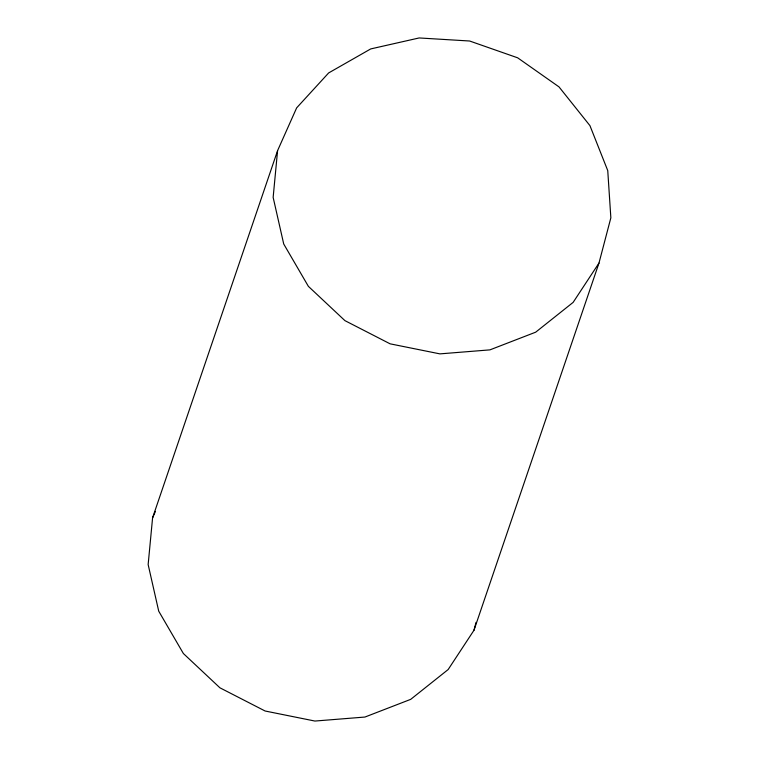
<?xml version="1.0" encoding="UTF-8"?>
<svg xmlns="http://www.w3.org/2000/svg" width="759" height="759" viewBox="0 0 759 759"><rect width="100%" height="100%" fill="white"/><g stroke="black" fill="none" stroke-linecap="round" stroke-linejoin="round"><path stroke-width="1.14" d="M152.587 517.799L148.147 564.563L158.726 611.185L183.374 653.518L219.92 687.806L265.109 711.003L314.919 721.05L364.937 717.046L410.704 699.352L448.161 669.542L473.977 630.264L598.974 263.088L610.853 217.824L607.75 170.604L589.933 125.624L558.994 86.877L517.666 57.817L469.631 41.005L419.148 37.95L370.724 48.918L328.638 72.94L296.646 107.873L277.585 150.624L152.587 517.799L155.443 511.386M277.585 150.624L273.145 197.387L283.724 244.009L308.372 286.342L344.918 320.63L390.107 343.827L439.916 353.874L489.934 349.871L535.693 332.176L573.149 302.367L598.974 263.088M473.977 630.264L476.054 622.342"/></g></svg>
